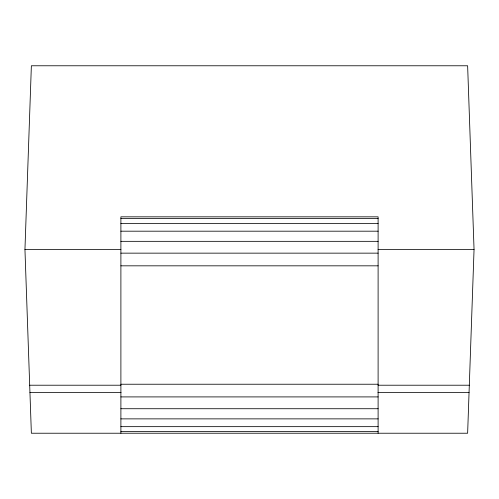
<?xml version="1.0" encoding="UTF-8"?>
<svg xmlns="http://www.w3.org/2000/svg" width="499" height="499" viewBox="0 0 499 499"><rect width="100%" height="100%" fill="white"/><g stroke="black" fill="none" stroke-linecap="round" stroke-linejoin="round"><path stroke-width="0.75" d="M24.95 249.5L31.368 65.774L467.632 65.774L474.05 249.5L467.632 433.226L31.368 433.226L24.95 249.5L120.895 249.5M120.895 218.506L378.105 218.506M120.895 223.402L378.105 223.402M120.895 231.187L378.105 231.187M120.895 241.335L378.105 241.335M378.105 249.5L474.05 249.5M120.895 253.149L378.105 253.149M120.895 265.83L378.105 265.83M120.895 384.23L378.105 384.23M29.691 385.216L120.889 385.216M378.111 385.216L469.31 385.216M29.94 392.395L121.032 392.395M377.968 392.395L469.06 392.395M120.895 396.911L378.105 396.911M120.895 408.725L378.105 408.725M120.895 418.873L378.105 418.873M120.895 426.657L378.105 426.657M120.895 431.554L378.105 431.554M378.105 433.226L378.105 216.84L120.895 216.84L120.895 433.226"/></g></svg>
